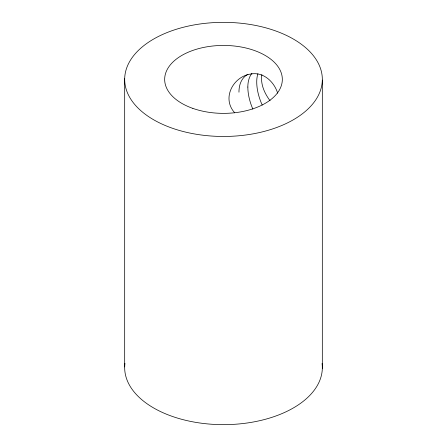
<?xml version="1.0" encoding="UTF-8"?>
<svg xmlns="http://www.w3.org/2000/svg" width="447" height="447" viewBox="0 0 447 447"><rect width="100%" height="100%" fill="white"/><g stroke="black" fill="none" stroke-linecap="round" stroke-linejoin="round"><path stroke-width="0.67" d="M261.869 74.588C260.31 84.036 264.495 93.339 270.072 100.743M234.725 112.806C221.332 98.2 233.273 76.197 251.197 73.945C263.641 71.833 274.262 81.974 277.671 93.2M322.321 80.091A98.826 57.06 0 0 1 173.062 128.473A98.826 57.06 0 0 1 175.118 29.653A98.826 57.06 0 0 1 322.321 80.091L322.321 368.283M124.679 78.717L124.679 366.909M322.075 363.506A98.826 57.06 0 0 1 223.344 424.656A98.826 57.06 0 0 1 124.948 363.327M247.839 87.053A37.09 23.155 55.6 0 1 251.924 73.286M262.205 105.056A37.09 19.523 64 0 1 256.729 81.918A37.09 23.155 55.6 0 1 257.913 73.716M238.961 92.177A37.09 23.155 55.6 0 1 247.895 74.364M252.851 109.113A37.09 19.523 64 0 1 247.845 87.048M192.853 108.392A58.825 33.961 0 0 0 282.308 80.231A58.825 33.961 0 0 0 195.339 49.583A58.825 33.961 0 0 0 192.853 108.392"/></g></svg>
